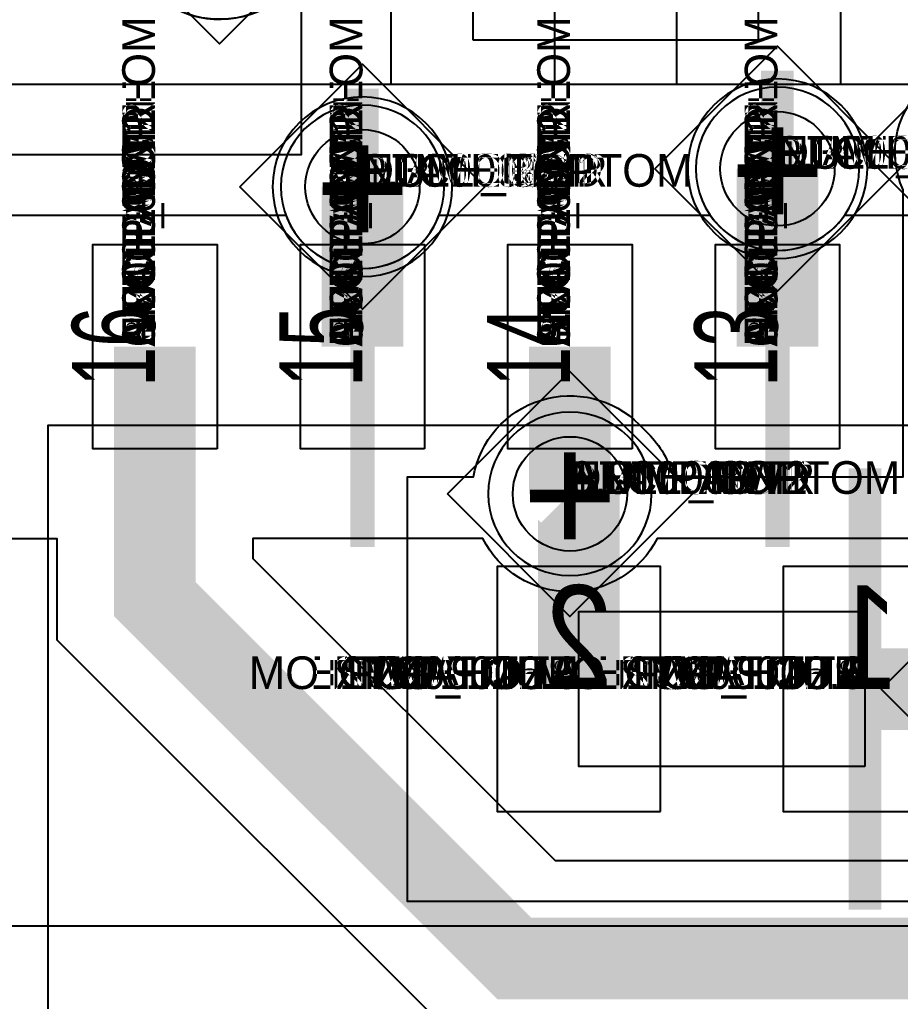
# Model space of a CAD drawing. Extents: x 0 to 323, y 0 to 320.
# Drawn here: x 135.49 to 140.88, y 222.04 to 228.05 of the extents above; entities that cross this region are included whole.
import ezdxf
from ezdxf.enums import TextEntityAlignment as Align

# ---------------------------------------------------------------- set-up
doc = ezdxf.new("R2010")
doc.units = 0
doc.header["$MEASUREMENT"] = 0
doc.layers.get('0').update_dxf_attribs({"linetype": 'CONTINUOUS'})
for name, color, linetype in [('CDN_FIGURES', 7, 'CONTINUOUS'), ('ETCH_BOTTOM', 7, 'CONTINUOUS'), ('ETCH_GND', 3, 'CONTINUOUS'), ('ETCH_INT1', 4, 'CONTINUOUS'), ('ETCH_INT2', 5, 'CONTINUOUS'), ('ETCH_PWR', 6, 'CONTINUOUS'), ('ETCH_TOP', 2, 'CONTINUOUS'), ('MANUFACTURING_NCLEGEND-1-6', 8, 'CONTINUOUS'), ('PACKAGE_GEOMETRY_ASSEMBLY_TOP', 11, 'CONTINUOUS'), ('PACKAGE_GEOMETRY_PIN_NUMBER', 9, 'CONTINUOUS')]:
    doc.layers.add(name, color=color, linetype=linetype)

# ---------------------------------------------------------------- blocks, each defined once
blk = doc.blocks.new('FIGURE_DIAMOND')
at = {"layer": 'CDN_FIGURES'}
blk.add_lwpolyline([(-0.5, 0), (0, 0.5), (0.5, 0), (0, -0.5)], close=True, dxfattribs=at)
blk = doc.blocks.new('PAD_INFO')
for tag in ['SHAPE_TYPE', 'PAD_HEIGHT', 'PAD_LAYER', 'PAD_TYPE', 'PAD_WIDTH']:
    blk.add_attdef(tag, (0, 0), '', height=0.2)
at = {"flags": 2}
blk.add_attdef('CDN_TYPE', (0, 0), '', height=0.2, dxfattribs=at)
blk = doc.blocks.new('DRILL_INFO')
at = {"flags": 2}
blk.add_attdef('CDN_TYPE', (0, 0), '', height=0.2, dxfattribs=at)
for tag in ['FSHAPE', 'FCHAR', 'DRILL_HEIGHT', 'DIAMETER', 'PLATED', 'DRILL_WIDTH']:
    blk.add_attdef(tag, (0, 0), '', height=0.2)
blk = doc.blocks.new('VIA0700X0300')
at = {"layer": 'ETCH_BOTTOM'}
blk.add_circle((0, 0), 0.35, dxfattribs=at)
at = {"layer": 'ETCH_GND'}
blk.add_circle((0, 0), 0.35, dxfattribs=at)
at = {"layer": 'ETCH_INT1'}
blk.add_circle((0, 0), 0.35, dxfattribs=at)
at = {"layer": 'ETCH_INT2'}
blk.add_circle((0, 0), 0.35, dxfattribs=at)
at = {"layer": 'ETCH_PWR'}
blk.add_circle((0, 0), 0.35, dxfattribs=at)
at = {"layer": 'ETCH_TOP'}
blk.add_circle((0, 0), 0.35, dxfattribs=at)
ref = blk.add_blockref('PAD_INFO', (0, 0))
ref.add_attrib('PAD_LAYER', 'ETCH_TOP', (0, 0), dxfattribs={"height": 0.2})
ref.add_attrib('SHAPE_TYPE', 'NULL', (0, 0), dxfattribs={"height": 0.2})
ref.add_attrib('PAD_TYPE', 'ANTIPAD', (0, 0), dxfattribs={"height": 0.2})
ref.add_attrib('PAD_WIDTH', '0.000000', (0, 0), dxfattribs={"height": 0.2})
ref.add_attrib('PAD_HEIGHT', '0.000000', (0, 0), dxfattribs={"height": 0.2})
ref = blk.add_blockref('PAD_INFO', (0, 0))
ref.add_attrib('PAD_LAYER', 'ETCH_GND', (0, 0), dxfattribs={"height": 0.2})
ref.add_attrib('SHAPE_TYPE', 'NULL', (0, 0), dxfattribs={"height": 0.2})
ref.add_attrib('PAD_TYPE', 'ANTIPAD', (0, 0), dxfattribs={"height": 0.2})
ref.add_attrib('PAD_WIDTH', '0.000000', (0, 0), dxfattribs={"height": 0.2})
ref.add_attrib('PAD_HEIGHT', '0.000000', (0, 0), dxfattribs={"height": 0.2})
ref = blk.add_blockref('PAD_INFO', (0, 0))
ref.add_attrib('PAD_LAYER', 'ETCH_INT1', (0, 0), dxfattribs={"height": 0.2})
ref.add_attrib('SHAPE_TYPE', 'NULL', (0, 0), dxfattribs={"height": 0.2})
ref.add_attrib('PAD_TYPE', 'ANTIPAD', (0, 0), dxfattribs={"height": 0.2})
ref.add_attrib('PAD_WIDTH', '0.000000', (0, 0), dxfattribs={"height": 0.2})
ref.add_attrib('PAD_HEIGHT', '0.000000', (0, 0), dxfattribs={"height": 0.2})
ref = blk.add_blockref('PAD_INFO', (0, 0))
ref.add_attrib('PAD_LAYER', 'ETCH_INT2', (0, 0), dxfattribs={"height": 0.2})
ref.add_attrib('SHAPE_TYPE', 'NULL', (0, 0), dxfattribs={"height": 0.2})
ref.add_attrib('PAD_TYPE', 'ANTIPAD', (0, 0), dxfattribs={"height": 0.2})
ref.add_attrib('PAD_WIDTH', '0.000000', (0, 0), dxfattribs={"height": 0.2})
ref.add_attrib('PAD_HEIGHT', '0.000000', (0, 0), dxfattribs={"height": 0.2})
ref = blk.add_blockref('PAD_INFO', (0, 0))
ref.add_attrib('PAD_LAYER', 'ETCH_PWR', (0, 0), dxfattribs={"height": 0.2})
ref.add_attrib('SHAPE_TYPE', 'NULL', (0, 0), dxfattribs={"height": 0.2})
ref.add_attrib('PAD_TYPE', 'ANTIPAD', (0, 0), dxfattribs={"height": 0.2})
ref.add_attrib('PAD_WIDTH', '0.000000', (0, 0), dxfattribs={"height": 0.2})
ref.add_attrib('PAD_HEIGHT', '0.000000', (0, 0), dxfattribs={"height": 0.2})
ref = blk.add_blockref('PAD_INFO', (0, 0))
ref.add_attrib('PAD_LAYER', 'ETCH_BOTTOM', (0, 0), dxfattribs={"height": 0.2})
ref.add_attrib('SHAPE_TYPE', 'NULL', (0, 0), dxfattribs={"height": 0.2})
ref.add_attrib('PAD_TYPE', 'ANTIPAD', (0, 0), dxfattribs={"height": 0.2})
ref.add_attrib('PAD_WIDTH', '0.000000', (0, 0), dxfattribs={"height": 0.2})
ref.add_attrib('PAD_HEIGHT', '0.000000', (0, 0), dxfattribs={"height": 0.2})
ref = blk.add_blockref('PAD_INFO', (0, 0))
ref.add_attrib('PAD_LAYER', 'ETCH_TOP', (0, 0), dxfattribs={"height": 0.2})
ref.add_attrib('SHAPE_TYPE', 'NULL', (0, 0), dxfattribs={"height": 0.2})
ref.add_attrib('PAD_TYPE', 'THERMAL', (0, 0), dxfattribs={"height": 0.2})
ref.add_attrib('PAD_WIDTH', '0.000000', (0, 0), dxfattribs={"height": 0.2})
ref.add_attrib('PAD_HEIGHT', '0.000000', (0, 0), dxfattribs={"height": 0.2})
ref = blk.add_blockref('PAD_INFO', (0, 0))
ref.add_attrib('PAD_LAYER', 'ETCH_GND', (0, 0), dxfattribs={"height": 0.2})
ref.add_attrib('SHAPE_TYPE', 'NULL', (0, 0), dxfattribs={"height": 0.2})
ref.add_attrib('PAD_TYPE', 'THERMAL', (0, 0), dxfattribs={"height": 0.2})
ref.add_attrib('PAD_WIDTH', '0.000000', (0, 0), dxfattribs={"height": 0.2})
ref.add_attrib('PAD_HEIGHT', '0.000000', (0, 0), dxfattribs={"height": 0.2})
ref = blk.add_blockref('PAD_INFO', (0, 0))
ref.add_attrib('PAD_LAYER', 'ETCH_INT1', (0, 0), dxfattribs={"height": 0.2})
ref.add_attrib('SHAPE_TYPE', 'NULL', (0, 0), dxfattribs={"height": 0.2})
ref.add_attrib('PAD_TYPE', 'THERMAL', (0, 0), dxfattribs={"height": 0.2})
ref.add_attrib('PAD_WIDTH', '0.000000', (0, 0), dxfattribs={"height": 0.2})
ref.add_attrib('PAD_HEIGHT', '0.000000', (0, 0), dxfattribs={"height": 0.2})
ref = blk.add_blockref('PAD_INFO', (0, 0))
ref.add_attrib('PAD_LAYER', 'ETCH_INT2', (0, 0), dxfattribs={"height": 0.2})
ref.add_attrib('SHAPE_TYPE', 'NULL', (0, 0), dxfattribs={"height": 0.2})
ref.add_attrib('PAD_TYPE', 'THERMAL', (0, 0), dxfattribs={"height": 0.2})
ref.add_attrib('PAD_WIDTH', '0.000000', (0, 0), dxfattribs={"height": 0.2})
ref.add_attrib('PAD_HEIGHT', '0.000000', (0, 0), dxfattribs={"height": 0.2})
ref = blk.add_blockref('PAD_INFO', (0, 0))
ref.add_attrib('PAD_LAYER', 'ETCH_PWR', (0, 0), dxfattribs={"height": 0.2})
ref.add_attrib('SHAPE_TYPE', 'NULL', (0, 0), dxfattribs={"height": 0.2})
ref.add_attrib('PAD_TYPE', 'THERMAL', (0, 0), dxfattribs={"height": 0.2})
ref.add_attrib('PAD_WIDTH', '0.000000', (0, 0), dxfattribs={"height": 0.2})
ref.add_attrib('PAD_HEIGHT', '0.000000', (0, 0), dxfattribs={"height": 0.2})
ref = blk.add_blockref('PAD_INFO', (0, 0))
ref.add_attrib('PAD_LAYER', 'ETCH_BOTTOM', (0, 0), dxfattribs={"height": 0.2})
ref.add_attrib('SHAPE_TYPE', 'NULL', (0, 0), dxfattribs={"height": 0.2})
ref.add_attrib('PAD_TYPE', 'THERMAL', (0, 0), dxfattribs={"height": 0.2})
ref.add_attrib('PAD_WIDTH', '0.000000', (0, 0), dxfattribs={"height": 0.2})
ref.add_attrib('PAD_HEIGHT', '0.000000', (0, 0), dxfattribs={"height": 0.2})
ref = blk.add_blockref('PAD_INFO', (0, 0))
ref.add_attrib('PAD_LAYER', 'ETCH_TOP', (0, 0), dxfattribs={"height": 0.2})
ref.add_attrib('SHAPE_TYPE', 'CIRCLE', (0, 0), dxfattribs={"height": 0.2})
ref.add_attrib('PAD_TYPE', 'REGULAR', (0, 0), dxfattribs={"height": 0.2})
ref.add_attrib('PAD_WIDTH', '0.700000', (0, 0), dxfattribs={"height": 0.2})
ref.add_attrib('PAD_HEIGHT', '0.700000', (0, 0), dxfattribs={"height": 0.2})
ref = blk.add_blockref('PAD_INFO', (0, 0))
ref.add_attrib('PAD_LAYER', 'ETCH_GND', (0, 0), dxfattribs={"height": 0.2})
ref.add_attrib('SHAPE_TYPE', 'CIRCLE', (0, 0), dxfattribs={"height": 0.2})
ref.add_attrib('PAD_TYPE', 'REGULAR', (0, 0), dxfattribs={"height": 0.2})
ref.add_attrib('PAD_WIDTH', '0.700000', (0, 0), dxfattribs={"height": 0.2})
ref.add_attrib('PAD_HEIGHT', '0.700000', (0, 0), dxfattribs={"height": 0.2})
ref = blk.add_blockref('PAD_INFO', (0, 0))
ref.add_attrib('PAD_LAYER', 'ETCH_INT1', (0, 0), dxfattribs={"height": 0.2})
ref.add_attrib('SHAPE_TYPE', 'CIRCLE', (0, 0), dxfattribs={"height": 0.2})
ref.add_attrib('PAD_TYPE', 'REGULAR', (0, 0), dxfattribs={"height": 0.2})
ref.add_attrib('PAD_WIDTH', '0.700000', (0, 0), dxfattribs={"height": 0.2})
ref.add_attrib('PAD_HEIGHT', '0.700000', (0, 0), dxfattribs={"height": 0.2})
ref = blk.add_blockref('PAD_INFO', (0, 0))
ref.add_attrib('PAD_LAYER', 'ETCH_INT2', (0, 0), dxfattribs={"height": 0.2})
ref.add_attrib('SHAPE_TYPE', 'CIRCLE', (0, 0), dxfattribs={"height": 0.2})
ref.add_attrib('PAD_TYPE', 'REGULAR', (0, 0), dxfattribs={"height": 0.2})
ref.add_attrib('PAD_WIDTH', '0.700000', (0, 0), dxfattribs={"height": 0.2})
ref.add_attrib('PAD_HEIGHT', '0.700000', (0, 0), dxfattribs={"height": 0.2})
ref = blk.add_blockref('PAD_INFO', (0, 0))
ref.add_attrib('PAD_LAYER', 'ETCH_PWR', (0, 0), dxfattribs={"height": 0.2})
ref.add_attrib('SHAPE_TYPE', 'CIRCLE', (0, 0), dxfattribs={"height": 0.2})
ref.add_attrib('PAD_TYPE', 'REGULAR', (0, 0), dxfattribs={"height": 0.2})
ref.add_attrib('PAD_WIDTH', '0.700000', (0, 0), dxfattribs={"height": 0.2})
ref.add_attrib('PAD_HEIGHT', '0.700000', (0, 0), dxfattribs={"height": 0.2})
ref = blk.add_blockref('PAD_INFO', (0, 0))
ref.add_attrib('PAD_LAYER', 'ETCH_BOTTOM', (0, 0), dxfattribs={"height": 0.2})
ref.add_attrib('SHAPE_TYPE', 'CIRCLE', (0, 0), dxfattribs={"height": 0.2})
ref.add_attrib('PAD_TYPE', 'REGULAR', (0, 0), dxfattribs={"height": 0.2})
ref.add_attrib('PAD_WIDTH', '0.700000', (0, 0), dxfattribs={"height": 0.2})
ref.add_attrib('PAD_HEIGHT', '0.700000', (0, 0), dxfattribs={"height": 0.2})
ref = blk.add_blockref('DRILL_INFO', (0, 0))
ref.add_attrib('DIAMETER', '0.300000', (0, 0), dxfattribs={"height": 0.2})
ref.add_attrib('PLATED', 'PLATED', (0, 0), dxfattribs={"height": 0.2})
ref.add_attrib('FSHAPE', 'DIAMOND', (0, 0), dxfattribs={"height": 0.2})
ref.add_attrib('FCHAR', '+', (0, 0), dxfattribs={"height": 0.2})
ref.add_attrib('DRILL_WIDTH', '1.500000', (0, 0), dxfattribs={"height": 0.2})
ref.add_attrib('DRILL_HEIGHT', '1.500000', (0, 0), dxfattribs={"height": 0.2})
for tag in ['CDN_TYPE', 'PIN']:
    blk.add_attdef(tag, (0, 0), '', height=0.2)
at = {"flags": 2}
for tag in ['PSTKNAME', 'BBV']:
    blk.add_attdef(tag, (0, 0), '', height=0.2, dxfattribs=at)
blk = doc.blocks.new('RC1000X1500TS')
at = {"layer": 'ETCH_TOP'}
blk.add_lwpolyline([(-0.5, -0.75), (-0.5, 0.75), (0.5, 0.75), (0.5, -0.75)], close=True, dxfattribs=at)
ref = blk.add_blockref('PAD_INFO', (0, 0))
ref.add_attrib('PAD_LAYER', 'ETCH_TOP', (0, 0), dxfattribs={"height": 0.2})
ref.add_attrib('SHAPE_TYPE', 'NULL', (0, 0), dxfattribs={"height": 0.2})
ref.add_attrib('PAD_TYPE', 'ANTIPAD', (0, 0), dxfattribs={"height": 0.2})
ref.add_attrib('PAD_WIDTH', '0.000000', (0, 0), dxfattribs={"height": 0.2})
ref.add_attrib('PAD_HEIGHT', '0.000000', (0, 0), dxfattribs={"height": 0.2})
ref = blk.add_blockref('PAD_INFO', (0, 0))
ref.add_attrib('PAD_LAYER', 'ETCH_GND', (0, 0), dxfattribs={"height": 0.2})
ref.add_attrib('SHAPE_TYPE', 'NULL', (0, 0), dxfattribs={"height": 0.2})
ref.add_attrib('PAD_TYPE', 'ANTIPAD', (0, 0), dxfattribs={"height": 0.2})
ref.add_attrib('PAD_WIDTH', '0.000000', (0, 0), dxfattribs={"height": 0.2})
ref.add_attrib('PAD_HEIGHT', '0.000000', (0, 0), dxfattribs={"height": 0.2})
ref = blk.add_blockref('PAD_INFO', (0, 0))
ref.add_attrib('PAD_LAYER', 'ETCH_INT1', (0, 0), dxfattribs={"height": 0.2})
ref.add_attrib('SHAPE_TYPE', 'NULL', (0, 0), dxfattribs={"height": 0.2})
ref.add_attrib('PAD_TYPE', 'ANTIPAD', (0, 0), dxfattribs={"height": 0.2})
ref.add_attrib('PAD_WIDTH', '0.000000', (0, 0), dxfattribs={"height": 0.2})
ref.add_attrib('PAD_HEIGHT', '0.000000', (0, 0), dxfattribs={"height": 0.2})
ref = blk.add_blockref('PAD_INFO', (0, 0))
ref.add_attrib('PAD_LAYER', 'ETCH_INT2', (0, 0), dxfattribs={"height": 0.2})
ref.add_attrib('SHAPE_TYPE', 'NULL', (0, 0), dxfattribs={"height": 0.2})
ref.add_attrib('PAD_TYPE', 'ANTIPAD', (0, 0), dxfattribs={"height": 0.2})
ref.add_attrib('PAD_WIDTH', '0.000000', (0, 0), dxfattribs={"height": 0.2})
ref.add_attrib('PAD_HEIGHT', '0.000000', (0, 0), dxfattribs={"height": 0.2})
ref = blk.add_blockref('PAD_INFO', (0, 0))
ref.add_attrib('PAD_LAYER', 'ETCH_PWR', (0, 0), dxfattribs={"height": 0.2})
ref.add_attrib('SHAPE_TYPE', 'NULL', (0, 0), dxfattribs={"height": 0.2})
ref.add_attrib('PAD_TYPE', 'ANTIPAD', (0, 0), dxfattribs={"height": 0.2})
ref.add_attrib('PAD_WIDTH', '0.000000', (0, 0), dxfattribs={"height": 0.2})
ref.add_attrib('PAD_HEIGHT', '0.000000', (0, 0), dxfattribs={"height": 0.2})
ref = blk.add_blockref('PAD_INFO', (0, 0))
ref.add_attrib('PAD_LAYER', 'ETCH_BOTTOM', (0, 0), dxfattribs={"height": 0.2})
ref.add_attrib('SHAPE_TYPE', 'NULL', (0, 0), dxfattribs={"height": 0.2})
ref.add_attrib('PAD_TYPE', 'ANTIPAD', (0, 0), dxfattribs={"height": 0.2})
ref.add_attrib('PAD_WIDTH', '0.000000', (0, 0), dxfattribs={"height": 0.2})
ref.add_attrib('PAD_HEIGHT', '0.000000', (0, 0), dxfattribs={"height": 0.2})
ref = blk.add_blockref('PAD_INFO', (0, 0))
ref.add_attrib('PAD_LAYER', 'ETCH_TOP', (0, 0), dxfattribs={"height": 0.2})
ref.add_attrib('SHAPE_TYPE', 'NULL', (0, 0), dxfattribs={"height": 0.2})
ref.add_attrib('PAD_TYPE', 'THERMAL', (0, 0), dxfattribs={"height": 0.2})
ref.add_attrib('PAD_WIDTH', '0.000000', (0, 0), dxfattribs={"height": 0.2})
ref.add_attrib('PAD_HEIGHT', '0.000000', (0, 0), dxfattribs={"height": 0.2})
ref = blk.add_blockref('PAD_INFO', (0, 0))
ref.add_attrib('PAD_LAYER', 'ETCH_GND', (0, 0), dxfattribs={"height": 0.2})
ref.add_attrib('SHAPE_TYPE', 'NULL', (0, 0), dxfattribs={"height": 0.2})
ref.add_attrib('PAD_TYPE', 'THERMAL', (0, 0), dxfattribs={"height": 0.2})
ref.add_attrib('PAD_WIDTH', '0.000000', (0, 0), dxfattribs={"height": 0.2})
ref.add_attrib('PAD_HEIGHT', '0.000000', (0, 0), dxfattribs={"height": 0.2})
ref = blk.add_blockref('PAD_INFO', (0, 0))
ref.add_attrib('PAD_LAYER', 'ETCH_INT1', (0, 0), dxfattribs={"height": 0.2})
ref.add_attrib('SHAPE_TYPE', 'NULL', (0, 0), dxfattribs={"height": 0.2})
ref.add_attrib('PAD_TYPE', 'THERMAL', (0, 0), dxfattribs={"height": 0.2})
ref.add_attrib('PAD_WIDTH', '0.000000', (0, 0), dxfattribs={"height": 0.2})
ref.add_attrib('PAD_HEIGHT', '0.000000', (0, 0), dxfattribs={"height": 0.2})
ref = blk.add_blockref('PAD_INFO', (0, 0))
ref.add_attrib('PAD_LAYER', 'ETCH_INT2', (0, 0), dxfattribs={"height": 0.2})
ref.add_attrib('SHAPE_TYPE', 'NULL', (0, 0), dxfattribs={"height": 0.2})
ref.add_attrib('PAD_TYPE', 'THERMAL', (0, 0), dxfattribs={"height": 0.2})
ref.add_attrib('PAD_WIDTH', '0.000000', (0, 0), dxfattribs={"height": 0.2})
ref.add_attrib('PAD_HEIGHT', '0.000000', (0, 0), dxfattribs={"height": 0.2})
ref = blk.add_blockref('PAD_INFO', (0, 0))
ref.add_attrib('PAD_LAYER', 'ETCH_PWR', (0, 0), dxfattribs={"height": 0.2})
ref.add_attrib('SHAPE_TYPE', 'NULL', (0, 0), dxfattribs={"height": 0.2})
ref.add_attrib('PAD_TYPE', 'THERMAL', (0, 0), dxfattribs={"height": 0.2})
ref.add_attrib('PAD_WIDTH', '0.000000', (0, 0), dxfattribs={"height": 0.2})
ref.add_attrib('PAD_HEIGHT', '0.000000', (0, 0), dxfattribs={"height": 0.2})
ref = blk.add_blockref('PAD_INFO', (0, 0))
ref.add_attrib('PAD_LAYER', 'ETCH_BOTTOM', (0, 0), dxfattribs={"height": 0.2})
ref.add_attrib('SHAPE_TYPE', 'NULL', (0, 0), dxfattribs={"height": 0.2})
ref.add_attrib('PAD_TYPE', 'THERMAL', (0, 0), dxfattribs={"height": 0.2})
ref.add_attrib('PAD_WIDTH', '0.000000', (0, 0), dxfattribs={"height": 0.2})
ref.add_attrib('PAD_HEIGHT', '0.000000', (0, 0), dxfattribs={"height": 0.2})
ref = blk.add_blockref('PAD_INFO', (0, 0))
ref.add_attrib('PAD_LAYER', 'ETCH_GND', (0, 0), dxfattribs={"height": 0.2})
ref.add_attrib('SHAPE_TYPE', 'NULL', (0, 0), dxfattribs={"height": 0.2})
ref.add_attrib('PAD_TYPE', 'REGULAR', (0, 0), dxfattribs={"height": 0.2})
ref.add_attrib('PAD_WIDTH', '0.000000', (0, 0), dxfattribs={"height": 0.2})
ref.add_attrib('PAD_HEIGHT', '0.000000', (0, 0), dxfattribs={"height": 0.2})
ref = blk.add_blockref('PAD_INFO', (0, 0))
ref.add_attrib('PAD_LAYER', 'ETCH_INT1', (0, 0), dxfattribs={"height": 0.2})
ref.add_attrib('SHAPE_TYPE', 'NULL', (0, 0), dxfattribs={"height": 0.2})
ref.add_attrib('PAD_TYPE', 'REGULAR', (0, 0), dxfattribs={"height": 0.2})
ref.add_attrib('PAD_WIDTH', '0.000000', (0, 0), dxfattribs={"height": 0.2})
ref.add_attrib('PAD_HEIGHT', '0.000000', (0, 0), dxfattribs={"height": 0.2})
ref = blk.add_blockref('PAD_INFO', (0, 0))
ref.add_attrib('PAD_LAYER', 'ETCH_INT2', (0, 0), dxfattribs={"height": 0.2})
ref.add_attrib('SHAPE_TYPE', 'NULL', (0, 0), dxfattribs={"height": 0.2})
ref.add_attrib('PAD_TYPE', 'REGULAR', (0, 0), dxfattribs={"height": 0.2})
ref.add_attrib('PAD_WIDTH', '0.000000', (0, 0), dxfattribs={"height": 0.2})
ref.add_attrib('PAD_HEIGHT', '0.000000', (0, 0), dxfattribs={"height": 0.2})
ref = blk.add_blockref('PAD_INFO', (0, 0))
ref.add_attrib('PAD_LAYER', 'ETCH_PWR', (0, 0), dxfattribs={"height": 0.2})
ref.add_attrib('SHAPE_TYPE', 'NULL', (0, 0), dxfattribs={"height": 0.2})
ref.add_attrib('PAD_TYPE', 'REGULAR', (0, 0), dxfattribs={"height": 0.2})
ref.add_attrib('PAD_WIDTH', '0.000000', (0, 0), dxfattribs={"height": 0.2})
ref.add_attrib('PAD_HEIGHT', '0.000000', (0, 0), dxfattribs={"height": 0.2})
ref = blk.add_blockref('PAD_INFO', (0, 0))
ref.add_attrib('PAD_LAYER', 'ETCH_BOTTOM', (0, 0), dxfattribs={"height": 0.2})
ref.add_attrib('SHAPE_TYPE', 'NULL', (0, 0), dxfattribs={"height": 0.2})
ref.add_attrib('PAD_TYPE', 'REGULAR', (0, 0), dxfattribs={"height": 0.2})
ref.add_attrib('PAD_WIDTH', '0.000000', (0, 0), dxfattribs={"height": 0.2})
ref.add_attrib('PAD_HEIGHT', '0.000000', (0, 0), dxfattribs={"height": 0.2})
ref = blk.add_blockref('DRILL_INFO', (0, 0))
ref.add_attrib('DIAMETER', '0.000000', (0, 0), dxfattribs={"height": 0.2})
ref.add_attrib('PLATED', 'PLATED', (0, 0), dxfattribs={"height": 0.2})
ref.add_attrib('FSHAPE', 'NULL', (0, 0), dxfattribs={"height": 0.2})
ref.add_attrib('DRILL_WIDTH', '0.000000', (0, 0), dxfattribs={"height": 0.2})
ref.add_attrib('DRILL_HEIGHT', '0.000000', (0, 0), dxfattribs={"height": 0.2})
ref = blk.add_blockref('PAD_INFO', (0, 0))
ref.add_attrib('PAD_LAYER', 'ETCH_TOP', (0, 0), dxfattribs={"height": 0.2})
ref.add_attrib('SHAPE_TYPE', 'RECTANGLE', (0, 0), dxfattribs={"height": 0.2})
ref.add_attrib('PAD_TYPE', 'REGULAR', (0, 0), dxfattribs={"height": 0.2})
ref.add_attrib('PAD_WIDTH', '1.000000', (0, 0), dxfattribs={"height": 0.2})
ref.add_attrib('PAD_HEIGHT', '1.500000', (0, 0), dxfattribs={"height": 0.2})
for tag in ['CDN_TYPE', 'PIN']:
    blk.add_attdef(tag, (0, 0), '', height=0.2)
at = {"flags": 2}
for tag in ['PSTKNAME', 'BBV']:
    blk.add_attdef(tag, (0, 0), '', height=0.2, dxfattribs=at)
blk = doc.blocks.new('F56')
at = {"layer": 'PACKAGE_GEOMETRY_ASSEMBLY_TOP'}
blk.add_lwpolyline([(0, -0.475), (1.75, -0.475), (1.75, 0.475), (0, 0.475)], close=True, dxfattribs=at)
at = {"layer": 'ETCH_TOP'}
ref = blk.add_blockref('RC1000X1500TS', (0, 0), dxfattribs=at)
ref.add_attrib('CDN_TYPE', 'PIN', (0, 0), dxfattribs={"height": 0.2})
ref.add_attrib('PIN', '1', (0, 0), dxfattribs={"height": 0.2})
ref = blk.add_blockref('RC1000X1500TS', (1.75, 0), dxfattribs=at)
ref.add_attrib('CDN_TYPE', 'PIN', (0, 0), dxfattribs={"height": 0.2})
ref.add_attrib('PIN', '2', (0, 0), dxfattribs={"height": 0.2})
at = {"flags": 2}
for tag in ['SYMBOL_TYPE', 'CDN_TYPE', 'REFDES']:
    blk.add_attdef(tag, (0, 0), '', height=0.2, dxfattribs=at)
blk = doc.blocks.new('RC1250X0760TS')
at = {"layer": 'ETCH_TOP'}
blk.add_lwpolyline([(-0.625, -0.38), (-0.625, 0.38), (0.625, 0.38), (0.625, -0.38)], close=True, dxfattribs=at)
ref = blk.add_blockref('PAD_INFO', (0, 0))
ref.add_attrib('PAD_LAYER', 'ETCH_TOP', (0, 0), dxfattribs={"height": 0.2})
ref.add_attrib('SHAPE_TYPE', 'NULL', (0, 0), dxfattribs={"height": 0.2})
ref.add_attrib('PAD_TYPE', 'ANTIPAD', (0, 0), dxfattribs={"height": 0.2})
ref.add_attrib('PAD_WIDTH', '0.000000', (0, 0), dxfattribs={"height": 0.2})
ref.add_attrib('PAD_HEIGHT', '0.000000', (0, 0), dxfattribs={"height": 0.2})
ref = blk.add_blockref('PAD_INFO', (0, 0))
ref.add_attrib('PAD_LAYER', 'ETCH_GND', (0, 0), dxfattribs={"height": 0.2})
ref.add_attrib('SHAPE_TYPE', 'NULL', (0, 0), dxfattribs={"height": 0.2})
ref.add_attrib('PAD_TYPE', 'ANTIPAD', (0, 0), dxfattribs={"height": 0.2})
ref.add_attrib('PAD_WIDTH', '0.000000', (0, 0), dxfattribs={"height": 0.2})
ref.add_attrib('PAD_HEIGHT', '0.000000', (0, 0), dxfattribs={"height": 0.2})
ref = blk.add_blockref('PAD_INFO', (0, 0))
ref.add_attrib('PAD_LAYER', 'ETCH_INT1', (0, 0), dxfattribs={"height": 0.2})
ref.add_attrib('SHAPE_TYPE', 'NULL', (0, 0), dxfattribs={"height": 0.2})
ref.add_attrib('PAD_TYPE', 'ANTIPAD', (0, 0), dxfattribs={"height": 0.2})
ref.add_attrib('PAD_WIDTH', '0.000000', (0, 0), dxfattribs={"height": 0.2})
ref.add_attrib('PAD_HEIGHT', '0.000000', (0, 0), dxfattribs={"height": 0.2})
ref = blk.add_blockref('PAD_INFO', (0, 0))
ref.add_attrib('PAD_LAYER', 'ETCH_INT2', (0, 0), dxfattribs={"height": 0.2})
ref.add_attrib('SHAPE_TYPE', 'NULL', (0, 0), dxfattribs={"height": 0.2})
ref.add_attrib('PAD_TYPE', 'ANTIPAD', (0, 0), dxfattribs={"height": 0.2})
ref.add_attrib('PAD_WIDTH', '0.000000', (0, 0), dxfattribs={"height": 0.2})
ref.add_attrib('PAD_HEIGHT', '0.000000', (0, 0), dxfattribs={"height": 0.2})
ref = blk.add_blockref('PAD_INFO', (0, 0))
ref.add_attrib('PAD_LAYER', 'ETCH_PWR', (0, 0), dxfattribs={"height": 0.2})
ref.add_attrib('SHAPE_TYPE', 'NULL', (0, 0), dxfattribs={"height": 0.2})
ref.add_attrib('PAD_TYPE', 'ANTIPAD', (0, 0), dxfattribs={"height": 0.2})
ref.add_attrib('PAD_WIDTH', '0.000000', (0, 0), dxfattribs={"height": 0.2})
ref.add_attrib('PAD_HEIGHT', '0.000000', (0, 0), dxfattribs={"height": 0.2})
ref = blk.add_blockref('PAD_INFO', (0, 0))
ref.add_attrib('PAD_LAYER', 'ETCH_BOTTOM', (0, 0), dxfattribs={"height": 0.2})
ref.add_attrib('SHAPE_TYPE', 'NULL', (0, 0), dxfattribs={"height": 0.2})
ref.add_attrib('PAD_TYPE', 'ANTIPAD', (0, 0), dxfattribs={"height": 0.2})
ref.add_attrib('PAD_WIDTH', '0.000000', (0, 0), dxfattribs={"height": 0.2})
ref.add_attrib('PAD_HEIGHT', '0.000000', (0, 0), dxfattribs={"height": 0.2})
ref = blk.add_blockref('PAD_INFO', (0, 0))
ref.add_attrib('PAD_LAYER', 'ETCH_TOP', (0, 0), dxfattribs={"height": 0.2})
ref.add_attrib('SHAPE_TYPE', 'NULL', (0, 0), dxfattribs={"height": 0.2})
ref.add_attrib('PAD_TYPE', 'THERMAL', (0, 0), dxfattribs={"height": 0.2})
ref.add_attrib('PAD_WIDTH', '0.000000', (0, 0), dxfattribs={"height": 0.2})
ref.add_attrib('PAD_HEIGHT', '0.000000', (0, 0), dxfattribs={"height": 0.2})
ref = blk.add_blockref('PAD_INFO', (0, 0))
ref.add_attrib('PAD_LAYER', 'ETCH_GND', (0, 0), dxfattribs={"height": 0.2})
ref.add_attrib('SHAPE_TYPE', 'NULL', (0, 0), dxfattribs={"height": 0.2})
ref.add_attrib('PAD_TYPE', 'THERMAL', (0, 0), dxfattribs={"height": 0.2})
ref.add_attrib('PAD_WIDTH', '0.000000', (0, 0), dxfattribs={"height": 0.2})
ref.add_attrib('PAD_HEIGHT', '0.000000', (0, 0), dxfattribs={"height": 0.2})
ref = blk.add_blockref('PAD_INFO', (0, 0))
ref.add_attrib('PAD_LAYER', 'ETCH_INT1', (0, 0), dxfattribs={"height": 0.2})
ref.add_attrib('SHAPE_TYPE', 'NULL', (0, 0), dxfattribs={"height": 0.2})
ref.add_attrib('PAD_TYPE', 'THERMAL', (0, 0), dxfattribs={"height": 0.2})
ref.add_attrib('PAD_WIDTH', '0.000000', (0, 0), dxfattribs={"height": 0.2})
ref.add_attrib('PAD_HEIGHT', '0.000000', (0, 0), dxfattribs={"height": 0.2})
ref = blk.add_blockref('PAD_INFO', (0, 0))
ref.add_attrib('PAD_LAYER', 'ETCH_INT2', (0, 0), dxfattribs={"height": 0.2})
ref.add_attrib('SHAPE_TYPE', 'NULL', (0, 0), dxfattribs={"height": 0.2})
ref.add_attrib('PAD_TYPE', 'THERMAL', (0, 0), dxfattribs={"height": 0.2})
ref.add_attrib('PAD_WIDTH', '0.000000', (0, 0), dxfattribs={"height": 0.2})
ref.add_attrib('PAD_HEIGHT', '0.000000', (0, 0), dxfattribs={"height": 0.2})
ref = blk.add_blockref('PAD_INFO', (0, 0))
ref.add_attrib('PAD_LAYER', 'ETCH_PWR', (0, 0), dxfattribs={"height": 0.2})
ref.add_attrib('SHAPE_TYPE', 'NULL', (0, 0), dxfattribs={"height": 0.2})
ref.add_attrib('PAD_TYPE', 'THERMAL', (0, 0), dxfattribs={"height": 0.2})
ref.add_attrib('PAD_WIDTH', '0.000000', (0, 0), dxfattribs={"height": 0.2})
ref.add_attrib('PAD_HEIGHT', '0.000000', (0, 0), dxfattribs={"height": 0.2})
ref = blk.add_blockref('PAD_INFO', (0, 0))
ref.add_attrib('PAD_LAYER', 'ETCH_BOTTOM', (0, 0), dxfattribs={"height": 0.2})
ref.add_attrib('SHAPE_TYPE', 'NULL', (0, 0), dxfattribs={"height": 0.2})
ref.add_attrib('PAD_TYPE', 'THERMAL', (0, 0), dxfattribs={"height": 0.2})
ref.add_attrib('PAD_WIDTH', '0.000000', (0, 0), dxfattribs={"height": 0.2})
ref.add_attrib('PAD_HEIGHT', '0.000000', (0, 0), dxfattribs={"height": 0.2})
ref = blk.add_blockref('PAD_INFO', (0, 0))
ref.add_attrib('PAD_LAYER', 'ETCH_TOP', (0, 0), dxfattribs={"height": 0.2})
ref.add_attrib('SHAPE_TYPE', 'RECTANGLE', (0, 0), dxfattribs={"height": 0.2})
ref.add_attrib('PAD_TYPE', 'REGULAR', (0, 0), dxfattribs={"height": 0.2})
ref.add_attrib('PAD_WIDTH', '1.250000', (0, 0), dxfattribs={"height": 0.2})
ref.add_attrib('PAD_HEIGHT', '0.760000', (0, 0), dxfattribs={"height": 0.2})
ref = blk.add_blockref('PAD_INFO', (0, 0))
ref.add_attrib('PAD_LAYER', 'ETCH_GND', (0, 0), dxfattribs={"height": 0.2})
ref.add_attrib('SHAPE_TYPE', 'NULL', (0, 0), dxfattribs={"height": 0.2})
ref.add_attrib('PAD_TYPE', 'REGULAR', (0, 0), dxfattribs={"height": 0.2})
ref.add_attrib('PAD_WIDTH', '0.000000', (0, 0), dxfattribs={"height": 0.2})
ref.add_attrib('PAD_HEIGHT', '0.000000', (0, 0), dxfattribs={"height": 0.2})
ref = blk.add_blockref('PAD_INFO', (0, 0))
ref.add_attrib('PAD_LAYER', 'ETCH_INT1', (0, 0), dxfattribs={"height": 0.2})
ref.add_attrib('SHAPE_TYPE', 'NULL', (0, 0), dxfattribs={"height": 0.2})
ref.add_attrib('PAD_TYPE', 'REGULAR', (0, 0), dxfattribs={"height": 0.2})
ref.add_attrib('PAD_WIDTH', '0.000000', (0, 0), dxfattribs={"height": 0.2})
ref.add_attrib('PAD_HEIGHT', '0.000000', (0, 0), dxfattribs={"height": 0.2})
ref = blk.add_blockref('PAD_INFO', (0, 0))
ref.add_attrib('PAD_LAYER', 'ETCH_INT2', (0, 0), dxfattribs={"height": 0.2})
ref.add_attrib('SHAPE_TYPE', 'NULL', (0, 0), dxfattribs={"height": 0.2})
ref.add_attrib('PAD_TYPE', 'REGULAR', (0, 0), dxfattribs={"height": 0.2})
ref.add_attrib('PAD_WIDTH', '0.000000', (0, 0), dxfattribs={"height": 0.2})
ref.add_attrib('PAD_HEIGHT', '0.000000', (0, 0), dxfattribs={"height": 0.2})
ref = blk.add_blockref('PAD_INFO', (0, 0))
ref.add_attrib('PAD_LAYER', 'ETCH_PWR', (0, 0), dxfattribs={"height": 0.2})
ref.add_attrib('SHAPE_TYPE', 'NULL', (0, 0), dxfattribs={"height": 0.2})
ref.add_attrib('PAD_TYPE', 'REGULAR', (0, 0), dxfattribs={"height": 0.2})
ref.add_attrib('PAD_WIDTH', '0.000000', (0, 0), dxfattribs={"height": 0.2})
ref.add_attrib('PAD_HEIGHT', '0.000000', (0, 0), dxfattribs={"height": 0.2})
ref = blk.add_blockref('PAD_INFO', (0, 0))
ref.add_attrib('PAD_LAYER', 'ETCH_BOTTOM', (0, 0), dxfattribs={"height": 0.2})
ref.add_attrib('SHAPE_TYPE', 'NULL', (0, 0), dxfattribs={"height": 0.2})
ref.add_attrib('PAD_TYPE', 'REGULAR', (0, 0), dxfattribs={"height": 0.2})
ref.add_attrib('PAD_WIDTH', '0.000000', (0, 0), dxfattribs={"height": 0.2})
ref.add_attrib('PAD_HEIGHT', '0.000000', (0, 0), dxfattribs={"height": 0.2})
ref = blk.add_blockref('DRILL_INFO', (0, 0))
ref.add_attrib('DIAMETER', '0.000000', (0, 0), dxfattribs={"height": 0.2})
ref.add_attrib('PLATED', 'PLATED', (0, 0), dxfattribs={"height": 0.2})
ref.add_attrib('FSHAPE', 'NULL', (0, 0), dxfattribs={"height": 0.2})
ref.add_attrib('DRILL_WIDTH', '0.000000', (0, 0), dxfattribs={"height": 0.2})
ref.add_attrib('DRILL_HEIGHT', '0.000000', (0, 0), dxfattribs={"height": 0.2})
for tag in ['CDN_TYPE', 'PIN']:
    blk.add_attdef(tag, (0, 0), '', height=0.2)
at = {"flags": 2}
for tag in ['PSTKNAME', 'BBV']:
    blk.add_attdef(tag, (0, 0), '', height=0.2, dxfattribs=at)
blk = doc.blocks.new('SO-16W')
at = {"layer": 'PACKAGE_GEOMETRY_ASSEMBLY_TOP'}
blk.add_lwpolyline([(-4.113, -5.1), (4.113, -5.1), (4.113, 5.1), (-4.113, 5.1)], close=True, dxfattribs=at)
at = {"layer": 'ETCH_TOP'}
for p in [(4.596, 4.445), (4.596, 3.175), (4.596, 1.905), (4.596, 0.635)]:
    blk.add_blockref('RC1250X0760TS', p, dxfattribs=at)
at = {"flags": 2}
for tag in ['SYMBOL_TYPE', 'CDN_TYPE', 'REFDES']:
    blk.add_attdef(tag, (0, 0), '', height=0.2, dxfattribs=at)

msp = doc.modelspace()

# ---------------------------------------------------------------- linework, layer by layer
at = {"layer": 'ETCH_BOTTOM'}
for points in [[(135.5606, 228.5554, -0.919724), (134.3646, 228.5554), (133.9125, 228.5554), (133.9125, 231.1556), (137.7627, 231.1556), (137.7627, 228.5554), (137.3043, 228.5554, -0.845035), (136.1209, 228.5554)], [(140.6777, 227.1405, 1), (139.5775, 227.1405, 1)], [(138.1377, 227.0305, 1), (137.0375, 227.0305, 1)]]:
    msp.add_lwpolyline(points, format="xyb", close=True, dxfattribs=at)
for points, format in [([(140.1276, 227.1405, 0.2, 0.2, 0), (140.1276, 227.7413, 0.2, 0.2, 0)], "xyseb"), ([(151.6075, 207.8034), (146.2625, 213.1484), (146.2625, 219.6484), (142.0538, 223.857, -0.260264), (141.7127, 223.4431), (141.7127, 222.6554), (137.8625, 222.6554), (137.8625, 225.2556), (138.2668, 225.2556, -0.606295), (139.2819, 225.5748), (139.3369, 225.5198, -0.129547), (139.4909, 225.2556), (140.8975, 225.2556), (140.8975, 227.0113, -1.558329), (141.8977, 227.0113), (141.8977, 225.4276), (142.1579, 225.1674, -1.508161), (142.8745, 224.4508), (147.2627, 220.0626)], "xyb"), ([(137.5876, 227.0305, 0.2, 0.2, 0), (137.5876, 227.6313, 0.2, 0.2, 0)], "xyseb"), ([(140.1276, 226.5397, 0.2, 0.2, 0), (140.1276, 227.1405, 0.2, 0.2, 0)], "xyseb"), ([(137.5876, 226.4297, 0.2, 0.2, 0), (137.5876, 227.0305, 0.2, 0.2, 0)], "xyseb"), ([(138.9126, 223.9555, 0.5, 0.5, 0), (138.9126, 225.0955, 0.5, 0.5, 0), (138.8576, 225.1505, 0.5, 0.5, 0)], "xyseb"), ([(140.6626, 223.9555, 0.2, 0.2, 0), (140.6626, 225.3063, 0.2, 0.2, 0)], "xyseb"), ([(140.6626, 223.9555, 0.5, 0.5, 0), (141.5126, 223.9555, 0.5, 0.5, 0)], "xyseb"), ([(140.6626, 222.6047, 0.2, 0.2, 0), (140.6626, 223.9555, 0.2, 0.2, 0)], "xyseb")]:
    msp.add_lwpolyline(points, format=format, dxfattribs=at)
at = {"layer": 'ETCH_GND'}
msp.add_lwpolyline([(139.3577, 225.1505, 1), (138.3575, 225.1505, 1)], format="xyb", close=True, dxfattribs=at)
at = {"layer": 'ETCH_INT1'}
for points in [[(140.6277, 227.1405, 1), (139.6275, 227.1405, 1)], [(138.0877, 227.0305, 1), (137.0875, 227.0305, 1)]]:
    msp.add_lwpolyline(points, format="xyb", close=True, dxfattribs=at)
at = {"layer": 'ETCH_INT2'}
for points in [[(177.9299, 234.7555), (169.2126, 234.7555), (169.1876, 234.7805), (167.3626, 234.7805), (167.3626, 230.2555), (164.7626, 227.6555), (141.677, 227.6555), (141.6646, 227.6633, 0.289321), (141.1306, 227.6633), (141.1182, 227.6555), (126.6683, 227.6555)], [(126.444, 226.8555), (137.1191, 226.8555, 0.693954), (138.0561, 226.8555), (139.7167, 226.8555, 0.523397), (140.5385, 226.8555), (141.0784, 226.8555, 0.360632), (141.7168, 226.8555), (143.4691, 226.8555, 0.693954), (144.4061, 226.8555), (147.5795, 226.8555, 0.577408), (148.4457, 226.8555), (150.1855, 226.8555, 0.73386), (151.1397, 226.8555), (169.6126, 226.8555), (158.7626, 216.0055), (158.7626, 197.0055)]]:
    msp.add_lwpolyline(points, format="xyb", dxfattribs=at)
msp.add_lwpolyline([(139.3577, 225.1505, 1), (138.3575, 225.1505, 1)], format="xyb", close=True, dxfattribs=at)
at = {"layer": 'ETCH_PWR'}
for points in [[(140.6277, 227.1405, 1), (139.6275, 227.1405, 1)], [(138.0877, 227.0305, 1), (137.0875, 227.0305, 1)], [(139.3577, 225.1505, 1), (138.3575, 225.1505, 1)]]:
    msp.add_lwpolyline(points, format="xyb", close=True, dxfattribs=at)
msp.add_lwpolyline([(119.3526, 222.5056), (166.8647, 222.5056), (168.9747, 220.3956), (174.6205, 220.3956), (174.9756, 220.7507, -0.324423), (175.8474, 221.6225), (176.3591, 222.1342, -4.377923), (177.0039, 222.779), (177.5156, 223.2907, -1.960433), (178.7178, 222.0885), (178.2061, 221.5768, -1.093367), (178.7178, 219.5485), (178.2061, 219.0368, -4.377923), (177.5613, 218.392), (177.0496, 217.8803, -0.559445), (175.3961, 217.1954), (143.5848, 217.1954), (143.006, 217.7742, -0.915475), (142.0855, 218.1554), (140.2304, 218.1554), (138.8804, 216.8054), (127.7248, 216.8054)], format="xyb", dxfattribs=at)
at = {"layer": 'ETCH_TOP'}
msp.add_lwpolyline([(138.1627, 217.9046), (138.1627, 218.5041), (134.8612, 221.8056), (134.7127, 221.8056), (134.7127, 225.9556), (134.0127, 225.9556), (134.0127, 226.8069), (135.3869, 228.1812, 0.177276), (135.5606, 228.5554), (136.1209, 228.5554, 0.679654), (137.2125, 228.3235), (137.2125, 227.2266), (135.3875, 227.2266), (135.3875, 224.8764), (135.7175, 224.8764), (135.7175, 224.2569), (138.269, 221.7054), (141.364, 221.7054), (144.6125, 218.4569), (144.6125, 217.9046), (140.7243, 217.9046, 0.898329), (139.5309, 217.9046)], format="xyb", close=True, dxfattribs=at)
for points, format in [([(140.1276, 226.0515, 0.5, 0.5, 0), (140.1276, 227.1405, 0.5, 0.5, 0)], "xyseb"), ([(137.5876, 226.0515, 0.5, 0.5, 0), (137.5876, 227.0305, 0.5, 0.5, 0)], "xyseb"), ([(145.2076, 216.7295, 0.5, 0.5, 0), (145.2126, 216.7345, 0.5, 0.5, 0), (145.2126, 218.7055, 0.5, 0.5, 0), (141.6126, 222.3055, 0.5, 0.5, 0), (138.5176, 222.3055, 0.5, 0.5, 0), (136.3176, 224.5055, 0.5, 0.5, 0), (136.3176, 226.0515, 0.5, 0.5, 0)], "xyseb"), ([(138.8576, 226.0515, 0.5, 0.5, 0), (138.8576, 225.1505, 0.5, 0.5, 0)], "xyseb"), ([(137.5876, 224.8257, 0.15, 0.15, 0), (137.5876, 226.0515, 0.15, 0.15, 0)], "xyseb"), ([(140.1276, 224.8257, 0.15, 0.15, 0), (140.1276, 226.0515, 0.15, 0.15, 0)], "xyseb"), ([(146.7125, 225.4054), (146.1377, 225.4054), (146.1377, 224.8764), (143.2618, 224.8764, -0.868432), (142.0734, 224.8764), (139.3914, 224.8764, -0.610643), (138.3238, 224.8764), (136.9177, 224.8764), (136.9177, 224.7541), (138.7662, 222.9056), (141.8612, 222.9056), (145.8127, 218.9541), (145.8127, 217.9046), (146.1377, 217.9046), (146.1377, 216.0378), (149.5425, 219.4426)], "xyb")]:
    msp.add_lwpolyline(points, format=format, dxfattribs=at)

# ---------------------------------------------------------------- block references
msp.add_blockref('F56', (138.2626, 228.4055))
at = {"rotation": 90}
msp.add_blockref('SO-16W', (140.7626, 221.4555), dxfattribs=at)
at = {"xscale": -1}
msp.add_blockref('F56', (140.6626, 223.9555), dxfattribs=at)
at = {"layer": 'ETCH_TOP'}
for p in [(140.1276, 227.1405), (137.5876, 227.0305), (138.8576, 225.1505)]:
    msp.add_blockref('VIA0700X0300', p, dxfattribs=at)
at = {"layer": 'MANUFACTURING_NCLEGEND-1-6', "xscale": 1.5, "yscale": 1.5}
for p in [(136.7126, 228.6555), (134.9626, 228.6055), (141.3976, 227.2405), (140.1276, 227.1405), (137.5876, 227.0305), (138.8576, 225.1505), (141.5126, 223.9555)]:
    msp.add_blockref('FIGURE_DIAMOND', p, dxfattribs=at)

# ---------------------------------------------------------------- texts
at = {"layer": 'MANUFACTURING_NCLEGEND-1-6'}
for p in [(140.1276, 227.1405), (137.5876, 227.0305), (138.8576, 225.1505)]:
    msp.add_text('+', height=0.75, dxfattribs=at).set_placement(p, align=Align.MIDDLE_CENTER)
at = {"layer": 'PACKAGE_GEOMETRY_PIN_NUMBER', "width": 0.649606}
for s, p in [('16', (136.3176, 226.0515)), ('15', (137.5876, 226.0515)), ('14', (138.8576, 226.0515)), ('13', (140.1276, 226.0515))]:
    msp.add_text(s, height=0.508, rotation=90, dxfattribs=at).set_placement(p, align=Align.CENTER)
at = {"layer": 'PACKAGE_GEOMETRY_PIN_NUMBER', "text_generation_flag": 2, "width": 0.88}
for s, p in [('2', (138.9126, 223.9555)), ('1', (140.6626, 223.9555))]:
    msp.add_text(s, height=0.635, dxfattribs=at).set_placement(p, align=Align.CENTER)

doc.saveas('drawing.dxf')
